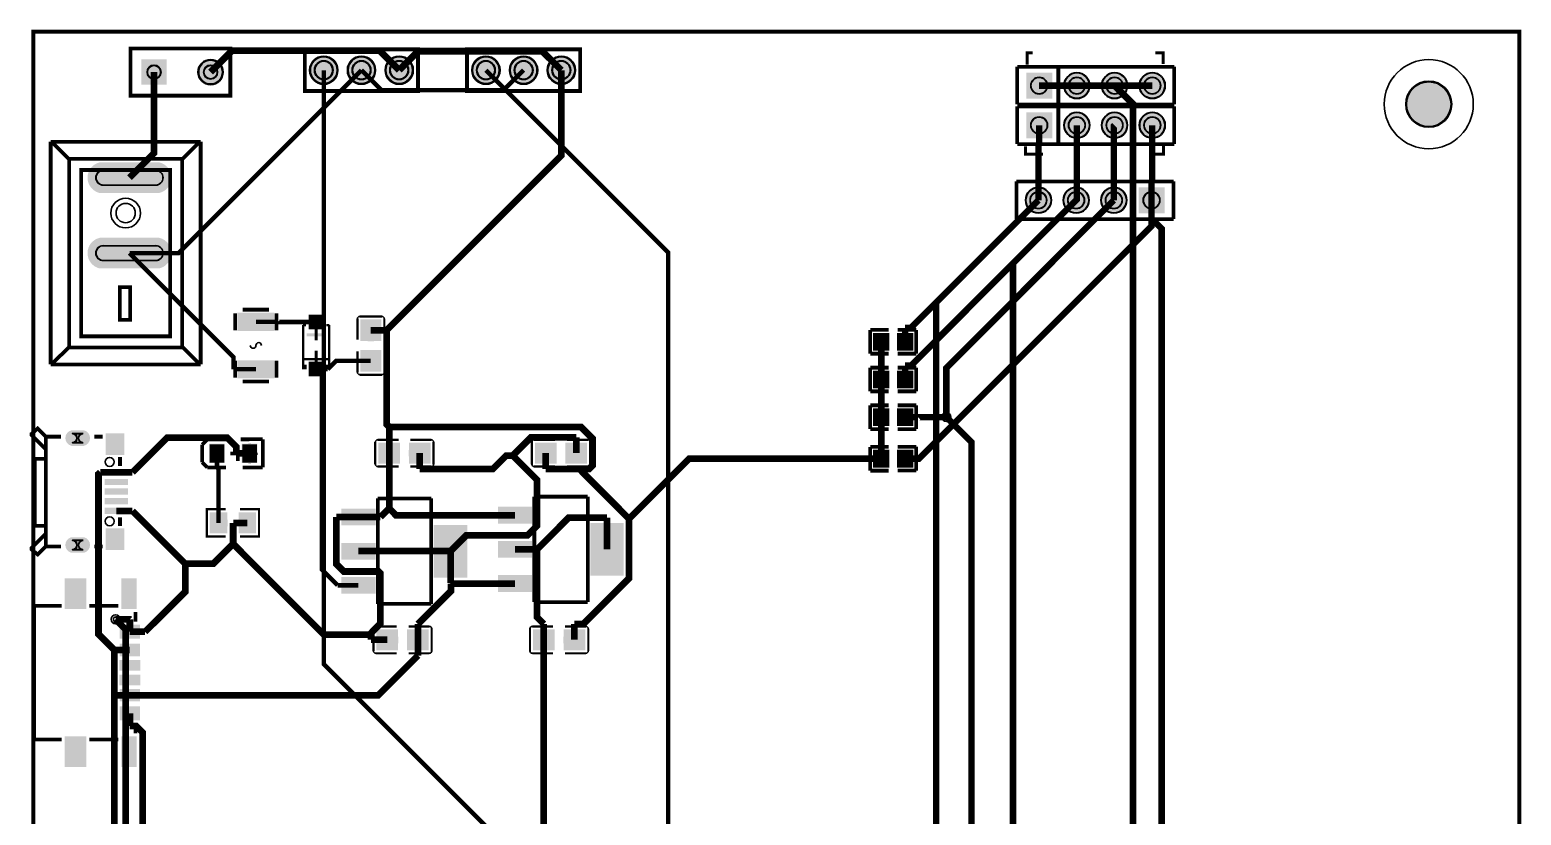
# Model space of a CAD drawing. Header units: millimetres. Extents: x 0 to 100, y -6 to 100.
# Drawn here: x -0.2 to 100.2, y 47.2 to 100.1 of the extents above; entities that cross this region are included whole.
import ezdxf

# ---------------------------------------------------------------- set-up
doc = ezdxf.new("R2010")
doc.units = ezdxf.units.MM
for name, color, linetype, true_color in [('BoardOutLine', 7, 'Continuous', 0xff00ff), ('BottomLayer', 7, 'Continuous', 0x0000ff), ('BottomSolderMaskLayer', 7, 'Continuous', 0xaa00ff), ('Document', 7, 'Continuous', 0xffffff), ('Hole', 7, 'Continuous', 0x222222), ('Multi-Layer', 7, 'Continuous', 0xc0c0c0), ('TopLayer', 7, 'Continuous', 0xff0000), ('TopPasteMaskLayer', 7, 'Continuous', 0x808080), ('TopSilkLayer', 7, 'Continuous', 0xffcc00), ('TopSolderMaskLayer', 7, 'Continuous', 0x800080)]:
    doc.layers.add(name, color=color, linetype=linetype, true_color=true_color)

msp = doc.modelspace()

# ---------------------------------------------------------------- hatches: boundary and pattern name
at = {"layer": 'BottomSolderMaskLayer'}
for points in [[(7.28, 98.13), (8.98, 98.13), (8.98, 96.43), (7.28, 96.43)], [(11.09, 97.28, 1), (12.79, 97.28, 1)], [(18.61, 97.41, 1), (20.51, 97.41, 1)], [(21.15, 97.41, 1), (23.05, 97.41, 1)], [(23.69, 97.41, 1), (25.59, 97.41, 1)], [(29.53, 97.41, 1), (31.43, 97.41, 1)], [(32.07, 97.41, 1), (33.97, 97.41, 1)], [(34.61, 97.41, 1), (36.51, 97.41, 1)], [(66.87, 97.25), (68.62, 97.25), (68.62, 95.49), (66.87, 95.49)], [(69.41, 96.37, 1), (71.16, 96.37, 1)], [(71.95, 96.37, 1), (73.7, 96.37, 1)], [(74.49, 96.37, 1), (76.24, 96.37, 1)], [(92.43, 95.12, 1), (95.53, 95.12, 1)], [(66.87, 94.58), (68.62, 94.58), (68.62, 92.83), (66.87, 92.83)], [(69.41, 93.7, 1), (71.16, 93.7, 1)], [(71.95, 93.7, 1), (73.7, 93.7, 1)], [(74.49, 93.7, 1), (76.24, 93.7, 1)], [(4.46, 89.14, -0.785398), (4.46, 91.2), (8.49, 91.2, -0.785398), (8.49, 89.14)], [(66.82, 88.65, 1), (68.57, 88.65, 1)], [(69.36, 88.65, 1), (71.11, 88.65, 1)], [(71.9, 88.65, 1), (73.65, 88.65, 1)], [(76.19, 87.77), (74.44, 87.77), (74.44, 89.52), (76.19, 89.52)], [(4.46, 84.06, -0.785398), (4.46, 86.12), (8.49, 86.12, -0.785398), (8.49, 84.06)], [(3.41, 73.16, -0.785398), (3.41, 72.11), (2.57, 72.11, -0.785398), (2.57, 73.16)], [(3.41, 65.96, -0.785398), (3.41, 64.91), (2.57, 64.91, -0.785398), (2.57, 65.96)]]:
    msp.add_hatch(color=256, dxfattribs=at).paths.add_polyline_path(points)
at = {"layer": 'Document'}
for points in [[(18.41, 79.69), (19.69, 79.69), (19.69, 79.49), (18.41, 79.49)], [(18.95, 79.97), (19.15, 79.97), (19.15, 79.21), (18.95, 79.21)], [(18.95, 77.76), (19.15, 77.76), (19.15, 78.53), (18.95, 78.53)], [(11.87, 71.6), (12.87, 71.6), (12.87, 71.75), (11.87, 71.75)], [(14.1, 71.5), (15.1, 71.5), (15.1, 71.65), (14.1, 71.65)], [(14.47, 72.3), (14.67, 72.3), (14.67, 70.9), (14.47, 70.9)]]:
    msp.add_hatch(color=256, dxfattribs=at).paths.add_polyline_path(points)
at = {"layer": 'Multi-Layer'}
for points in [[(7.33, 98.08), (8.93, 98.08), (8.93, 96.48), (7.33, 96.48)], [(11.14, 97.28, 1), (12.74, 97.28, 1)], [(66.89, 97.22), (68.59, 97.22), (68.59, 95.52), (66.89, 95.52)], [(69.43, 96.37, 1), (71.13, 96.37, 1)], [(71.97, 96.37, 1), (73.67, 96.37, 1)], [(74.51, 96.37, 1), (76.21, 96.37, 1)], [(66.89, 94.55), (68.59, 94.55), (68.59, 92.85), (66.89, 92.85)], [(69.43, 93.7, 1), (71.13, 93.7, 1)], [(71.97, 93.7, 1), (73.67, 93.7, 1)], [(74.51, 93.7, 1), (76.21, 93.7, 1)], [(4.48, 89.17, -0.785398), (4.48, 91.17), (8.48, 91.17, -0.785398), (8.48, 89.17)], [(66.84, 88.65, 1), (68.54, 88.65, 1)], [(69.38, 88.65, 1), (71.08, 88.65, 1)], [(71.92, 88.65, 1), (73.62, 88.65, 1)], [(76.16, 87.8), (74.46, 87.8), (74.46, 89.5), (76.16, 89.5)], [(4.48, 84.09, -0.785398), (4.48, 86.09), (8.48, 86.09, -0.785398), (8.48, 84.09)], [(3.39, 73.13, -0.785398), (3.39, 72.13), (2.59, 72.13, -0.785398), (2.59, 73.13)], [(3.39, 65.93, -0.785398), (3.39, 64.93), (2.59, 64.93, -0.785398), (2.59, 65.93)]]:
    msp.add_hatch(color=256, dxfattribs=at).paths.add_polyline_path(points)
at = {"layer": 'TopLayer'}
for points in [[(16.19, 81.07), (16.19, 79.87), (13.79, 79.87), (13.79, 81.07)], [(19.53, 79.99), (18.57, 79.99), (18.57, 80.92), (19.53, 80.92)], [(23.41, 79.19), (22.06, 79.19), (22.06, 80.6), (23.41, 80.6)], [(57.61, 78.57), (56.61, 78.57), (56.61, 79.67), (57.61, 79.67)], [(59.21, 78.57), (58.21, 78.57), (58.21, 79.67), (59.21, 79.67)], [(23.41, 78.54), (22.06, 78.54), (22.06, 77.13), (23.41, 77.13)], [(16.19, 77.87), (16.19, 76.67), (13.79, 76.67), (13.79, 77.87)], [(19.53, 77.75), (18.57, 77.75), (18.57, 76.82), (19.53, 76.82)], [(57.61, 76.03), (56.61, 76.03), (56.61, 77.13), (57.61, 77.13)], [(59.21, 76.03), (58.21, 76.03), (58.21, 77.13), (59.21, 77.13)], [(57.61, 73.49), (56.61, 73.49), (56.61, 74.59), (57.61, 74.59)], [(59.21, 73.49), (58.21, 73.49), (58.21, 74.59), (59.21, 74.59)], [(6.09, 72.93), (6.09, 71.53), (4.89, 71.53), (4.89, 72.93)], [(12.87, 70.97), (11.87, 70.97), (11.87, 72.22), (12.87, 72.22)], [(15.07, 70.97), (14.07, 70.97), (14.07, 72.22), (15.07, 72.22)], [(24.67, 72.29), (24.67, 70.94), (23.26, 70.94), (23.26, 72.29)], [(25.32, 72.29), (25.32, 70.94), (26.73, 70.94), (26.73, 72.29)], [(35.21, 72.29), (35.21, 70.94), (33.8, 70.94), (33.8, 72.29)], [(35.86, 72.29), (35.86, 70.94), (37.27, 70.94), (37.27, 72.29)], [(57.61, 70.7), (56.61, 70.7), (56.61, 71.8), (57.61, 71.8)], [(59.21, 70.7), (58.21, 70.7), (58.21, 71.8), (59.21, 71.8)], [(6.29, 70.53), (6.29, 70.13), (4.89, 70.13), (4.89, 70.53)], [(6.29, 69.88), (6.29, 69.48), (4.89, 69.48), (4.89, 69.88)], [(6.29, 69.23), (6.29, 68.83), (4.89, 68.83), (4.89, 69.23)], [(6.29, 68.58), (6.29, 68.18), (4.89, 68.18), (4.89, 68.58)], [(6.29, 67.93), (6.29, 67.53), (4.89, 67.53), (4.89, 67.93)], [(13.04, 67.61), (13.04, 66.23), (11.91, 66.23), (11.91, 67.61)], [(13.84, 67.61), (13.84, 66.23), (14.97, 66.23), (14.97, 67.61)], [(23, 67.87), (23, 66.77), (20.8, 66.77), (20.8, 67.87)], [(33.54, 67.99), (33.54, 66.89), (31.34, 66.89), (31.34, 67.99)], [(6.09, 66.53), (6.09, 65.13), (4.89, 65.13), (4.89, 66.53)], [(29.2, 63.27), (27, 63.27), (27, 66.77), (29.2, 66.77)], [(39.74, 63.39), (37.54, 63.39), (37.54, 66.89), (39.74, 66.89)], [(23, 65.57), (23, 64.47), (20.8, 64.47), (20.8, 65.57)], [(33.54, 65.69), (33.54, 64.59), (31.34, 64.59), (31.34, 65.69)], [(33.54, 63.39), (33.54, 62.29), (31.34, 62.29), (31.34, 63.39)], [(2.15, 63.16), (3.55, 63.16), (3.55, 61.16), (2.15, 61.16)], [(5.95, 63.16), (6.95, 63.16), (6.95, 61.16), (5.95, 61.16)], [(23, 63.27), (23, 62.17), (20.8, 62.17), (20.8, 63.27)], [(7.15, 60.04), (7.15, 59.14), (5.85, 59.14), (5.85, 60.04)], [(24.55, 59.72), (24.55, 58.37), (23.14, 58.37), (23.14, 59.72)], [(25.2, 59.72), (25.2, 58.37), (26.61, 58.37), (26.61, 59.72)], [(35.09, 58.37), (35.09, 59.72), (33.68, 59.72), (33.68, 58.37)], [(35.74, 58.37), (35.74, 59.72), (37.15, 59.72), (37.15, 58.37)], [(7.15, 58.76), (7.15, 57.96), (5.85, 57.96), (5.85, 58.76)], [(7.15, 57.69), (7.15, 56.99), (5.85, 56.99), (5.85, 57.69)], [(7.15, 56.69), (7.15, 55.99), (5.85, 55.99), (5.85, 56.69)], [(7.15, 55.72), (7.15, 54.92), (5.85, 54.92), (5.85, 55.72)], [(7.15, 54.54), (7.15, 53.64), (5.85, 53.64), (5.85, 54.54)], [(2.15, 52.52), (3.55, 52.52), (3.55, 50.52), (2.15, 50.52)], [(5.95, 52.52), (6.95, 52.52), (6.95, 50.52), (5.95, 50.52)]]:
    msp.add_hatch(color=256, dxfattribs=at).paths.add_polyline_path(points)
at = {"layer": 'TopPasteMaskLayer'}
for points in [[(16.19, 81.07), (16.19, 79.87), (13.79, 79.87), (13.79, 81.07)], [(19.53, 79.99), (18.57, 79.99), (18.57, 80.92), (19.53, 80.92)], [(22.95, 79.16), (22.52, 79.16), (22.06, 79.64), (22.06, 80.5), (22.16, 80.6), (23.31, 80.6), (23.41, 80.5), (23.41, 79.64)], [(57.61, 78.57), (56.61, 78.57), (56.61, 79.67), (57.61, 79.67)], [(59.21, 78.57), (58.21, 78.57), (58.21, 79.67), (59.21, 79.67)], [(22.95, 78.57), (22.52, 78.57), (22.06, 78.1), (22.06, 77.23), (22.16, 77.13), (23.31, 77.13), (23.41, 77.23), (23.41, 78.1)], [(16.19, 77.87), (16.19, 76.67), (13.79, 76.67), (13.79, 77.87)], [(19.53, 77.75), (18.57, 77.75), (18.57, 76.82), (19.53, 76.82)], [(57.61, 76.03), (56.61, 76.03), (56.61, 77.13), (57.61, 77.13)], [(59.21, 76.03), (58.21, 76.03), (58.21, 77.13), (59.21, 77.13)], [(57.61, 73.49), (56.61, 73.49), (56.61, 74.59), (57.61, 74.59)], [(59.21, 73.49), (58.21, 73.49), (58.21, 74.59), (59.21, 74.59)], [(6.09, 72.93), (6.09, 71.53), (4.89, 71.53), (4.89, 72.93)], [(12.87, 70.97), (11.87, 70.97), (11.87, 72.22), (12.87, 72.22)], [(15.07, 70.97), (14.07, 70.97), (14.07, 72.22), (15.07, 72.22)], [(24.7, 71.84), (24.7, 71.4), (24.23, 70.94), (23.36, 70.94), (23.26, 71.04), (23.26, 72.19), (23.36, 72.29), (24.23, 72.29)], [(25.29, 71.84), (25.29, 71.4), (25.77, 70.94), (26.63, 70.94), (26.73, 71.04), (26.73, 72.19), (26.63, 72.29), (25.77, 72.29)], [(35.25, 71.84), (35.25, 71.4), (34.77, 70.94), (33.9, 70.94), (33.8, 71.04), (33.8, 72.19), (33.9, 72.29), (34.77, 72.29)], [(35.83, 71.84), (35.83, 71.4), (36.31, 70.94), (37.17, 70.94), (37.27, 71.04), (37.27, 72.19), (37.17, 72.29), (36.31, 72.29)], [(57.61, 70.7), (56.61, 70.7), (56.61, 71.8), (57.61, 71.8)], [(59.21, 70.7), (58.21, 70.7), (58.21, 71.8), (59.21, 71.8)], [(6.29, 70.53), (6.29, 70.13), (4.89, 70.13), (4.89, 70.53)], [(6.29, 69.88), (6.29, 69.48), (4.89, 69.48), (4.89, 69.88)], [(6.29, 69.23), (6.29, 68.83), (4.89, 68.83), (4.89, 69.23)], [(6.29, 68.58), (6.29, 68.18), (4.89, 68.18), (4.89, 68.58)], [(6.29, 67.93), (6.29, 67.53), (4.89, 67.53), (4.89, 67.93)], [(13.08, 67.14), (13.08, 66.7), (12.7, 66.23), (12.01, 66.23), (11.91, 66.33), (11.91, 67.51), (12.01, 67.61), (12.7, 67.61)], [(13.8, 67.14), (13.8, 66.7), (14.19, 66.23), (14.87, 66.23), (14.97, 66.33), (14.97, 67.51), (14.87, 67.61), (14.19, 67.61)], [(23, 67.87), (23, 66.77), (20.8, 66.77), (20.8, 67.87)], [(33.54, 67.99), (33.54, 66.89), (31.34, 66.89), (31.34, 67.99)], [(6.09, 66.53), (6.09, 65.13), (4.89, 65.13), (4.89, 66.53)], [(29.2, 63.27), (27, 63.27), (27, 66.77), (29.2, 66.77)], [(39.74, 63.39), (37.54, 63.39), (37.54, 66.89), (39.74, 66.89)], [(23, 65.57), (23, 64.47), (20.8, 64.47), (20.8, 65.57)], [(33.54, 65.69), (33.54, 64.59), (31.34, 64.59), (31.34, 65.69)], [(33.54, 63.39), (33.54, 62.29), (31.34, 62.29), (31.34, 63.39)], [(2.15, 63.16), (3.55, 63.16), (3.55, 61.16), (2.15, 61.16)], [(5.95, 63.16), (6.95, 63.16), (6.95, 61.16), (5.95, 61.16)], [(23, 63.27), (23, 62.17), (20.8, 62.17), (20.8, 63.27)], [(7.15, 60.04), (7.15, 59.14), (5.85, 59.14), (5.85, 60.04)], [(24.58, 59.26), (24.58, 58.83), (24.1, 58.37), (23.24, 58.37), (23.14, 58.47), (23.14, 59.62), (23.24, 59.72), (24.1, 59.72)], [(25.16, 59.26), (25.16, 58.83), (25.64, 58.37), (26.51, 58.37), (26.61, 58.47), (26.61, 59.62), (26.51, 59.72), (25.64, 59.72)], [(35.12, 58.83), (35.12, 59.26), (34.64, 59.72), (33.78, 59.72), (33.68, 59.62), (33.68, 58.47), (33.78, 58.37), (34.64, 58.37)], [(35.7, 58.83), (35.7, 59.26), (36.18, 59.72), (37.05, 59.72), (37.15, 59.62), (37.15, 58.47), (37.05, 58.37), (36.18, 58.37)], [(7.15, 58.76), (7.15, 57.96), (5.85, 57.96), (5.85, 58.76)], [(7.15, 57.69), (7.15, 56.99), (5.85, 56.99), (5.85, 57.69)], [(7.15, 56.69), (7.15, 55.99), (5.85, 55.99), (5.85, 56.69)], [(7.15, 55.72), (7.15, 54.92), (5.85, 54.92), (5.85, 55.72)], [(7.15, 54.54), (7.15, 53.64), (5.85, 53.64), (5.85, 54.54)], [(2.15, 52.52), (3.55, 52.52), (3.55, 50.52), (2.15, 50.52)], [(5.95, 52.52), (6.95, 52.52), (6.95, 50.52), (5.95, 50.52)]]:
    msp.add_hatch(color=256, dxfattribs=at).paths.add_polyline_path(points)
at = {"layer": 'TopSilkLayer'}
for points in [[(18.1, 77.57), (18.42, 77.57), (18.42, 77.26), (18.1, 77.26)], [(20, 77.57), (19.68, 77.57), (19.68, 77.26), (20, 77.26)]]:
    msp.add_hatch(color=256, dxfattribs=at).paths.add_polyline_path(points)
at = {"layer": 'TopSolderMaskLayer'}
for points in [[(7.28, 98.13), (8.98, 98.13), (8.98, 96.43), (7.28, 96.43)], [(11.09, 97.28, 1), (12.79, 97.28, 1)], [(18.61, 97.41, 1), (20.51, 97.41, 1)], [(21.15, 97.41, 1), (23.05, 97.41, 1)], [(23.69, 97.41, 1), (25.59, 97.41, 1)], [(29.53, 97.41, 1), (31.43, 97.41, 1)], [(32.07, 97.41, 1), (33.97, 97.41, 1)], [(34.61, 97.41, 1), (36.51, 97.41, 1)], [(66.87, 97.25), (68.62, 97.25), (68.62, 95.49), (66.87, 95.49)], [(69.41, 96.37, 1), (71.16, 96.37, 1)], [(71.95, 96.37, 1), (73.7, 96.37, 1)], [(74.49, 96.37, 1), (76.24, 96.37, 1)], [(92.43, 95.12, 1), (95.53, 95.12, 1)], [(66.87, 94.58), (68.62, 94.58), (68.62, 92.83), (66.87, 92.83)], [(69.41, 93.7, 1), (71.16, 93.7, 1)], [(71.95, 93.7, 1), (73.7, 93.7, 1)], [(74.49, 93.7, 1), (76.24, 93.7, 1)], [(4.46, 89.14, -0.785398), (4.46, 91.2), (8.49, 91.2, -0.785398), (8.49, 89.14)], [(66.82, 88.65, 1), (68.57, 88.65, 1)], [(69.36, 88.65, 1), (71.11, 88.65, 1)], [(71.9, 88.65, 1), (73.65, 88.65, 1)], [(76.19, 87.77), (74.44, 87.77), (74.44, 89.52), (76.19, 89.52)], [(4.46, 84.06, -0.785398), (4.46, 86.12), (8.49, 86.12, -0.785398), (8.49, 84.06)], [(16.24, 81.08), (16.24, 79.85), (13.74, 79.85), (13.74, 81.08)], [(19.56, 79.96), (18.54, 79.96), (18.54, 80.94), (19.56, 80.94)], [(23.43, 79.17), (22.03, 79.17), (22.03, 80.63), (23.43, 80.63)], [(57.66, 78.52), (56.56, 78.52), (56.56, 79.72), (57.66, 79.72)], [(59.26, 78.52), (58.16, 78.52), (58.16, 79.72), (59.26, 79.72)], [(23.43, 78.57), (22.03, 78.57), (22.03, 77.11), (23.43, 77.11)], [(16.24, 77.88), (16.24, 76.65), (13.74, 76.65), (13.74, 77.88)], [(19.56, 77.77), (18.54, 77.77), (18.54, 76.79), (19.56, 76.79)], [(57.66, 75.98), (56.56, 75.98), (56.56, 77.18), (57.66, 77.18)], [(59.26, 75.98), (58.16, 75.98), (58.16, 77.18), (59.26, 77.18)], [(57.66, 73.44), (56.56, 73.44), (56.56, 74.64), (57.66, 74.64)], [(59.26, 73.44), (58.16, 73.44), (58.16, 74.64), (59.26, 74.64)], [(3.41, 73.16, -0.785398), (3.41, 72.11), (2.57, 72.11, -0.785398), (2.57, 73.16)], [(6.12, 72.96), (6.12, 71.5), (4.87, 71.5), (4.87, 72.96)], [(24.7, 72.32), (24.7, 70.92), (23.24, 70.92), (23.24, 72.32)], [(25.3, 72.32), (25.3, 70.92), (26.76, 70.92), (26.76, 72.32)], [(35.24, 72.32), (35.24, 70.92), (33.78, 70.92), (33.78, 72.32)], [(35.84, 72.32), (35.84, 70.92), (37.3, 70.92), (37.3, 72.32)], [(12.89, 70.95), (11.84, 70.95), (11.84, 72.25), (12.89, 72.25)], [(15.09, 70.95), (14.04, 70.95), (14.04, 72.25), (15.09, 72.25)], [(57.66, 70.65), (56.56, 70.65), (56.56, 71.85), (57.66, 71.85)], [(59.26, 70.65), (58.16, 70.65), (58.16, 71.85), (59.26, 71.85)], [(6.38, 70.54), (6.38, 70.12), (4.8, 70.12), (4.8, 70.54)], [(6.38, 69.89), (6.38, 69.47), (4.8, 69.47), (4.8, 69.89)], [(6.38, 69.24), (6.38, 68.82), (4.8, 68.82), (4.8, 69.24)], [(6.38, 68.59), (6.38, 68.17), (4.8, 68.17), (4.8, 68.59)], [(6.38, 67.94), (6.38, 67.52), (4.8, 67.52), (4.8, 67.94)], [(13.07, 67.63), (13.07, 66.21), (11.88, 66.21), (11.88, 67.63)], [(13.82, 67.63), (13.82, 66.21), (15, 66.21), (15, 67.63)], [(23.05, 67.88), (23.05, 66.75), (20.75, 66.75), (20.75, 67.88)], [(33.59, 68.01), (33.59, 66.88), (31.29, 66.88), (31.29, 68.01)], [(6.12, 66.56), (6.12, 65.1), (4.87, 65.1), (4.87, 66.56)], [(29.22, 63.24), (26.97, 63.24), (26.97, 66.79), (29.22, 66.79)], [(39.76, 63.37), (37.51, 63.37), (37.51, 66.92), (39.76, 66.92)], [(3.41, 65.96, -0.785398), (3.41, 64.91), (2.57, 64.91, -0.785398), (2.57, 65.96)], [(23.05, 65.58), (23.05, 64.45), (20.75, 64.45), (20.75, 65.58)], [(33.59, 65.71), (33.59, 64.58), (31.29, 64.58), (31.29, 65.71)], [(23.05, 63.28), (23.05, 62.15), (20.75, 62.15), (20.75, 63.28)], [(33.59, 63.41), (33.59, 62.28), (31.29, 62.28), (31.29, 63.41)], [(2.12, 63.18), (3.57, 63.18), (3.57, 61.13), (2.12, 61.13)], [(5.92, 63.18), (6.97, 63.18), (6.97, 61.13), (5.92, 61.13)], [(7.19, 60.06), (7.19, 59.12), (5.81, 59.12), (5.81, 60.06)], [(24.57, 59.75), (24.57, 58.35), (23.11, 58.35), (23.11, 59.75)], [(25.17, 59.75), (25.17, 58.35), (26.63, 58.35), (26.63, 59.75)], [(35.11, 58.35), (35.11, 59.75), (33.65, 59.75), (33.65, 58.35)], [(35.71, 58.35), (35.71, 59.75), (37.17, 59.75), (37.17, 58.35)], [(7.19, 58.78), (7.19, 57.94), (5.81, 57.94), (5.81, 58.78)], [(7.2, 57.7), (7.2, 56.98), (5.8, 56.98), (5.8, 57.7)], [(7.2, 56.7), (7.2, 55.98), (5.8, 55.98), (5.8, 56.7)], [(7.19, 55.74), (7.19, 54.9), (5.81, 54.9), (5.81, 55.74)], [(7.19, 54.56), (7.19, 53.62), (5.81, 53.62), (5.81, 54.56)], [(2.12, 52.54), (3.57, 52.54), (3.57, 50.49), (2.12, 50.49)], [(5.92, 52.54), (6.97, 52.54), (6.97, 50.49), (5.92, 50.49)]]:
    msp.add_hatch(color=256, dxfattribs=at).paths.add_polyline_path(points)

# ---------------------------------------------------------------- linework, layer by layer
at = {"layer": 'BoardOutLine', "const_width": 0.254}
msp.add_lwpolyline([(0, 100), (100.08, 100), (100.08, 0), (0, 0), (0, 100)], close=True, dxfattribs=at)
at = {"layer": 'BottomLayer'}
for points, const_width in [([(6.48, 90.17), (8.13, 91.82), (8.13, 97.28)], 0.45), ([(19.56, 97.41), (19.56, 57.42), (39.07, 37.91)], 0.3), ([(30.48, 97.41), (42.75, 85.14), (42.75, 35.37)], 0.3), ([(72.82, 96.37), (74.06, 95.13), (74.06, 43.82), (75.34, 42.54), (75.34, 39.51), (74.12, 38.29)], 0.45), ([(67.74, 93.7), (67.74, 92.47)], 0.43), ([(70.23, 88.65), (70.28, 88.7), (70.28, 93.7)], 0.43), ([(72.82, 93.7), (72.77, 93.65), (72.77, 88.65)], 0.43), ([(75.31, 89.88), (75.36, 89.93), (75.36, 93.7)], 0.43), ([(67.74, 92.47), (67.69, 92.42), (67.69, 88.65)], 0.43), ([(75.31, 89.26), (75.31, 89.88)], 0.43), ([(75.31, 89.26), (75.31, 88.65)], 0.43), ([(67.69, 88.65), (60.81, 81.76), (60.81, 22.28), (61.04, 22.05)], 0.43), ([(65.98, 17.84), (65.98, 84.4), (70.23, 88.65)], 0.43), ([(75.31, 88.65), (75.31, 87.42)], 0.43), ([(75.31, 87.42), (75.99, 86.74), (75.99, 27.45), (74.12, 25.59)], 0.43), ([(61.49, 74.05), (63.19, 72.35), (63.19, 18.8), (65.42, 16.57), (65.98, 16.57)], 0.43), ([(6.22, 43.05), (6.22, 59.75), (5.54, 60.43)], 0.45)]:
    msp.add_lwpolyline(points, dxfattribs=dict(at, const_width=const_width))
at = {"layer": 'BottomSolderMaskLayer'}
for points in [[(8.24, 90.67), (4.71, 90.67)], [(8.24, 89.67), (4.71, 89.67)], [(8.24, 85.59), (4.71, 85.59)], [(8.24, 84.59), (4.71, 84.59)], [(3.36, 72.95), (2.63, 72.95)], [(3.36, 72.32), (2.63, 72.32)], [(3.36, 65.75), (2.63, 65.75)], [(3.36, 65.12), (2.63, 65.12)]]:
    msp.add_lwpolyline(points, close=True, dxfattribs=at)
for centre, radius in [((8.13, 97.28), 0.473), ((11.94, 97.28), 0.851), ((11.94, 97.28), 0.473), ((19.56, 97.41), 0.951), ((19.56, 97.41), 0.634), ((22.1, 97.41), 0.951), ((22.1, 97.41), 0.634), ((24.64, 97.41), 0.951), ((24.64, 97.41), 0.634), ((30.48, 97.41), 0.951), ((30.48, 97.41), 0.634), ((33.02, 97.41), 0.951), ((33.02, 97.41), 0.634), ((35.56, 97.41), 0.951), ((35.56, 97.41), 0.634), ((67.74, 96.37), 0.566), ((70.28, 96.37), 0.875), ((70.28, 96.37), 0.566), ((72.82, 96.37), 0.875), ((72.82, 96.37), 0.566), ((75.36, 96.37), 0.875), ((75.36, 96.37), 0.566), ((93.98, 95.12), 1.55), ((93.98, 95.12), 1.55), ((70.28, 93.7), 0.875), ((72.82, 93.7), 0.875), ((75.36, 93.7), 0.875), ((67.74, 93.7), 0.566), ((70.28, 93.7), 0.566), ((72.82, 93.7), 0.566), ((75.36, 93.7), 0.566), ((67.69, 88.65), 0.875), ((70.23, 88.65), 0.875), ((72.77, 88.65), 0.875), ((67.69, 88.65), 0.566), ((70.23, 88.65), 0.566), ((72.77, 88.65), 0.566), ((75.31, 88.65), 0.566)]:
    msp.add_circle(centre, radius, dxfattribs=at)
for centre, radius, start, end in [((4.71, 90.17), 0.504, 90, 270), ((8.24, 90.17), 0.504, 270, 90), ((4.71, 85.09), 0.504, 90, 270), ((8.24, 85.09), 0.504, 270, 90), ((2.63, 72.63), 0.315, 270, 450), ((3.36, 72.63), 0.315, 450, 270), ((2.63, 65.43), 0.315, 270, 450), ((3.36, 65.43), 0.315, 450, 270)]:
    msp.add_arc(centre, radius, start, end, dxfattribs=at)
at = {"layer": 'Document'}
for centre in [(21.31, 67.3), (31.86, 67.43)]:
    msp.add_circle(centre, 0.127, dxfattribs=at)
at = {"layer": 'Hole'}
for centre in [(61.49, 74.05), (5.54, 60.43)]:
    msp.add_circle(centre, 0.15, dxfattribs=at)
at = {"layer": 'Multi-Layer'}
for points in [[(8.23, 90.67), (4.73, 90.67)], [(8.23, 89.67), (4.73, 89.67)], [(8.23, 85.59), (4.73, 85.59)], [(8.23, 84.59), (4.73, 84.59)], [(3.34, 72.93), (2.64, 72.93)], [(3.34, 72.33), (2.64, 72.33)], [(3.34, 65.73), (2.64, 65.73)], [(3.34, 65.13), (2.64, 65.13)]]:
    msp.add_lwpolyline(points, close=True, dxfattribs=at)
for centre, radius in [((8.13, 97.28), 0.445), ((11.94, 97.28), 0.8), ((11.94, 97.28), 0.445), ((19.56, 97.41), 0.9), ((19.56, 97.41), 0.6), ((22.1, 97.41), 0.9), ((22.1, 97.41), 0.6), ((24.64, 97.41), 0.9), ((24.64, 97.41), 0.6), ((30.48, 97.41), 0.9), ((30.48, 97.41), 0.6), ((33.02, 97.41), 0.9), ((33.02, 97.41), 0.6), ((35.56, 97.41), 0.9), ((35.56, 97.41), 0.6), ((67.74, 96.37), 0.55), ((70.28, 96.37), 0.85), ((70.28, 96.37), 0.55), ((72.82, 96.37), 0.85), ((72.82, 96.37), 0.55), ((75.36, 96.37), 0.85), ((75.36, 96.37), 0.55), ((93.98, 95.12), 1.5), ((93.98, 95.12), 1.5), ((70.28, 93.7), 0.85), ((72.82, 93.7), 0.85), ((75.36, 93.7), 0.85), ((67.74, 93.7), 0.55), ((70.28, 93.7), 0.55), ((72.82, 93.7), 0.55), ((75.36, 93.7), 0.55), ((67.69, 88.65), 0.85), ((70.23, 88.65), 0.85), ((72.77, 88.65), 0.85), ((67.69, 88.65), 0.55), ((70.23, 88.65), 0.55), ((72.77, 88.65), 0.55), ((75.31, 88.65), 0.55), ((61.49, 74.05), 0.3), ((5.14, 71.03), 0.3), ((5.14, 67.03), 0.3), ((5.54, 60.43), 0.305)]:
    msp.add_circle(centre, radius, dxfattribs=at)
for centre, radius, start, end in [((4.73, 90.17), 0.5, 90, 270), ((8.23, 90.17), 0.5, 270, 90), ((4.73, 85.09), 0.5, 90, 270), ((8.23, 85.09), 0.5, 270, 90), ((2.64, 72.63), 0.3, 270, 450), ((3.34, 72.63), 0.3, 450, 270), ((2.64, 65.43), 0.3, 270, 450), ((3.34, 65.43), 0.3, 450, 270)]:
    msp.add_arc(centre, radius, start, end, dxfattribs=at)
at = {"layer": 'TopLayer'}
for points, const_width in [([(11.94, 97.28), (13.39, 98.73), (23.32, 98.73), (24.64, 97.41)], 0.45), ([(35.56, 97.41), (34.27, 98.69), (25.92, 98.69), (24.64, 97.41)], 0.45), ([(6.48, 85.09), (9.78, 85.09), (22.1, 97.41)], 0.3), ([(33.02, 97.41), (31.68, 96.07), (23.44, 96.07), (22.1, 97.41)], 0.3), ([(35.56, 97.41), (35.56, 91.66), (23.79, 79.9)], 0.45), ([(70.28, 96.37), (67.74, 96.37)], 0.45), ([(72.82, 96.37), (70.28, 96.37)], 0.45), ([(75.36, 96.37), (72.82, 96.37)], 0.45), ([(70.23, 88.65), (59.1, 77.51), (58.71, 77.51)], 0.43), ([(58.71, 80.05), (59.1, 80.05), (67.69, 88.65)], 0.43), ([(61.49, 74.05), (61.49, 77.36), (72.77, 88.65)], 0.43), ([(75.31, 88.65), (75.31, 87.42)], 0.43), ([(59.59, 71.25), (59.65, 71.25), (75.31, 86.91), (75.31, 87.42)], 0.43), ([(6.48, 85.09), (13.48, 78.09), (13.48, 77.27)], 0.3), ([(14.99, 80.47), (16.49, 80.47)], 0.3), ([(19.05, 80.45), (16.51, 80.45), (16.49, 80.47)], 0.3), ([(22.73, 79.9), (23.79, 79.9)], 0.45), ([(23.97, 73.39), (23.79, 73.56), (23.79, 79.9)], 0.45), ([(57.11, 79.12), (57.11, 76.58)], 0.45), ([(58.71, 79.12), (58.71, 80.05)], 0.43), ([(14.99, 77.27), (13.48, 77.27)], 0.3), ([(19.05, 77.28), (19.44, 77.28)], 0.3), ([(19.44, 77.28), (19.83, 77.28)], 0.3), ([(19.44, 77.28), (19.44, 63.77), (20.49, 62.72)], 0.3), ([(22.73, 77.84), (20.39, 77.84), (19.83, 77.28)], 0.3), ([(58.71, 76.58), (58.71, 77.51)], 0.43), ([(57.11, 74.04), (57.11, 76.58)], 0.45), ([(23.97, 73.39), (23.97, 72.68)], 0.45), ([(36.77, 70.56), (37.43, 70.56), (37.66, 70.79), (37.66, 72.61), (36.88, 73.39), (23.97, 73.39)], 0.45), ([(57.11, 71.25), (57.11, 74.04)], 0.45), ([(58.71, 74.04), (59.59, 74.04)], 0.43), ([(59.59, 74.04), (59.6, 74.05), (61.49, 74.05)], 0.43), ([(6.68, 70.33), (9.01, 72.66), (13.06, 72.66), (13.68, 72.04), (13.68, 71.6)], 0.45), ([(23.97, 71.62), (23.97, 72.68)], 0.45), ([(36.57, 72.68), (33.51, 72.68), (32.29, 71.46)], 0.45), ([(36.57, 71.62), (36.57, 72.68)], 0.45), ([(12.37, 71.6), (12.37, 70.67)], 0.3), ([(14.57, 71.6), (13.68, 71.6)], 0.45), ([(23.97, 67.9), (23.97, 71.62)], 0.45), ([(26.03, 71.62), (26.03, 70.56)], 0.45), ([(32.29, 71.46), (32.29, 71.46), (31.85, 71.46), (30.95, 70.56), (26.03, 70.56)], 0.45), ([(28.1, 65.02), (29.16, 66.08), (33.27, 66.08), (33.93, 66.73), (33.93, 69.82), (32.29, 71.46)], 0.45), ([(34.51, 71.62), (34.51, 70.56)], 0.45), ([(57.11, 71.25), (44.17, 71.25), (40.12, 67.2)], 0.45), ([(58.71, 71.25), (59.59, 71.25)], 0.43), ([(4.51, 70.33), (4.39, 70.22), (4.39, 59.43), (5.46, 58.36)], 0.45), ([(5.59, 70.33), (4.51, 70.33)], 0.45), ([(6.14, 70.33), (5.59, 70.33)], 0.45), ([(6.14, 70.33), (6.68, 70.33)], 0.45), ([(12.47, 66.92), (12.47, 70.56), (12.37, 70.67)], 0.3), ([(34.51, 70.56), (35.64, 70.56), (35.64, 70.56), (36.77, 70.56)], 0.45), ([(40.12, 67.2), (36.77, 70.56)], 0.45), ([(5.59, 67.73), (6.68, 67.73)], 0.45), ([(6.68, 67.73), (10.24, 64.17)], 0.45), ([(21.9, 67.32), (20.41, 67.32)], 0.45), ([(22.63, 59.39), (23.38, 60.15), (23.38, 63.52), (23.25, 63.65), (20.91, 63.65), (20.41, 64.15), (20.41, 67.32)], 0.45), ([(21.9, 67.32), (23.38, 67.32)], 0.45), ([(23.97, 67.9), (23.38, 67.32)], 0.45), ([(32.44, 67.44), (24.42, 67.44), (23.97, 67.9)], 0.45), ([(38.64, 67.28), (36.06, 67.28), (33.93, 65.14)], 0.45), ([(36.44, 60.11), (37.04, 60.11), (40.12, 63.19), (40.12, 67.2)], 0.45), ([(38.64, 65.14), (38.64, 67.28)], 0.45), ([(14.41, 66.92), (13.46, 66.92)], 0.45), ([(13.46, 65.51), (13.46, 66.92)], 0.45), ([(10.24, 64.17), (12.12, 64.17), (13.46, 65.51)], 0.45), ([(22.63, 59.39), (19.57, 59.39), (13.46, 65.51)], 0.45), ([(32.44, 65.14), (33.93, 65.14)], 0.45), ([(33.93, 65.14), (33.93, 60.56), (34.38, 60.11)], 0.45), ([(7.53, 59.59), (10.24, 62.29), (10.24, 64.17)], 0.45), ([(21.9, 65.02), (28.1, 65.02)], 0.45), ([(28.1, 65.02), (28.1, 62.88)], 0.45), ([(21.9, 62.72), (20.49, 62.72)], 0.3), ([(25.9, 60.11), (28.13, 62.34), (28.13, 62.84)], 0.45), ([(28.13, 62.84), (28.1, 62.88)], 0.45), ([(31.11, 62.84), (28.13, 62.84)], 0.45), ([(32.44, 62.84), (31.11, 62.84)], 0.45), ([(5.54, 60.43), (6.49, 60.43), (6.5, 60.42)], 0.45), ([(6.5, 59.59), (6.5, 60.42)], 0.45), ([(25.9, 59.05), (25.9, 60.11)], 0.45), ([(34.38, 59.58), (34.38, 60.11)], 0.45), ([(36.44, 59.05), (36.44, 60.11)], 0.45), ([(6.5, 59.59), (7.53, 59.59)], 0.45), ([(22.75, 59.05), (22.75, 59.27), (22.63, 59.39)], 0.45), ([(23.84, 59.05), (22.75, 59.05)], 0.45), ([(25.9, 58.52), (25.9, 59.05)], 0.45), ([(34.38, 59.58), (34.38, 59.05)], 0.45), ([(34.38, 59.05), (34.38, 45.14), (39.07, 40.45)], 0.45), ([(5.46, 55.32), (5.46, 58.36)], 0.45), ([(5.62, 58.36), (5.46, 58.36)], 0.45), ([(6.5, 58.36), (5.62, 58.36)], 0.45), ([(25.9, 58.52), (25.9, 57.99)], 0.45), ([(6.5, 55.32), (23.23, 55.32), (25.9, 57.99)], 0.45), ([(3.56, 43.05), (5.46, 44.96), (5.46, 55.32)], 0.45), ([(5.62, 55.32), (5.46, 55.32)], 0.45), ([(6.06, 55.32), (5.62, 55.32)], 0.45), ([(6.06, 55.32), (6.5, 55.32)], 0.45), ([(6.5, 54.09), (6.5, 53.25)], 0.45), ([(6.5, 53.25), (6.92, 53.25), (7.36, 52.81), (7.36, 44.19), (6.22, 43.05)], 0.45)]:
    msp.add_lwpolyline(points, dxfattribs=dict(at, const_width=const_width))
at = {"layer": 'TopSilkLayer', "const_width": 0.254}
for points in [[(6.54, 98.87), (13.27, 98.87), (13.27, 95.69), (6.54, 95.69), (6.54, 98.87)], [(18.29, 98.81), (18.29, 96.01), (25.91, 96.01), (25.91, 98.81), (18.29, 98.81)], [(29.21, 98.81), (29.21, 96.01), (36.83, 96.01), (36.83, 98.81), (29.21, 98.81)], [(10.03, 91.44), (10.03, 78.74), (2.41, 78.74), (2.41, 91.44), (10.03, 91.44)], [(9.22, 90.69), (9.22, 79.49), (3.22, 79.49), (3.22, 90.69), (9.12, 90.69), (9.22, 90.69)], [(6.52, 82.79), (5.82, 82.79), (5.82, 80.59), (6.52, 80.59), (6.52, 82.79)]]:
    msp.add_lwpolyline(points, close=True, dxfattribs=at)
at = {"layer": 'TopSilkLayer'}
for points, const_width in [([(66.93, 97.79), (66.93, 98.58), (67.31, 98.58)], 0.203), ([(76.1, 97.82), (76.1, 98.58), (75.56, 98.58)], 0.203), ([(66.26, 97.64), (76.84, 97.64)], 0.254), ([(66.26, 97.64), (66.26, 95.1)], 0.254), ([(69.03, 97.64), (69.03, 95.1)], 0.254), ([(76.84, 97.64), (76.84, 95.1)], 0.254), ([(66.26, 95.1), (76.84, 95.1)], 0.254), ([(66.26, 94.97), (76.84, 94.97)], 0.254), ([(66.26, 94.97), (66.26, 92.43)], 0.254), ([(69.03, 94.97), (69.03, 92.43)], 0.254), ([(76.84, 94.97), (76.84, 92.43)], 0.254), ([(11.27, 92.59), (1.17, 92.59)], 0.254), ([(1.17, 92.59), (1.17, 77.59)], 0.254), ([(1.22, 92.59), (2.42, 91.39)], 0.254), ([(11.22, 92.59), (10.02, 91.39)], 0.254), ([(11.27, 92.59), (11.27, 77.59)], 0.254), ([(66.26, 92.43), (76.84, 92.43)], 0.254), ([(76.17, 92.43), (76.12, 92.43), (76.12, 91.75), (75.35, 91.75)], 0.203), ([(68, 91.75), (66.83, 91.75), (66.83, 92.28)], 0.203), ([(66.21, 87.38), (66.21, 89.92)], 0.254), ([(76.79, 89.92), (66.21, 89.92)], 0.254), ([(74.02, 87.38), (74.02, 89.92)], 0.254), ([(76.79, 87.38), (76.79, 89.92)], 0.254), ([(76.79, 87.38), (66.21, 87.38)], 0.254), ([(15.87, 81.28), (14.1, 81.28)], 0.254), ([(13.59, 79.88), (13.59, 81.03)], 0.254), ([(16.38, 79.88), (16.38, 81.03)], 0.254), ([(21.83, 80.68), (21.83, 79.27)], 0.152), ([(23.48, 80.83), (21.98, 80.83)], 0.152), ([(23.64, 79.27), (23.64, 80.68)], 0.152), ([(18.17, 77.49), (18.17, 80.24)], 0.152), ([(18.17, 80.24), (18.37, 80.24)], 0.152), ([(19.93, 80.24), (19.73, 80.24)], 0.152), ([(19.93, 77.49), (19.93, 80.24)], 0.152), ([(57.61, 79.92), (56.36, 79.92)], 0.254), ([(56.36, 78.32), (56.36, 79.92)], 0.254), ([(58.21, 79.92), (59.46, 79.92)], 0.254), ([(59.46, 78.32), (59.46, 79.92)], 0.254), ([(2.43, 78.79), (1.22, 77.59)], 0.254), ([(10.02, 78.79), (11.22, 77.59)], 0.254), ([(21.83, 77.06), (21.83, 78.47)], 0.152), ([(23.64, 78.47), (23.64, 77.06)], 0.152), ([(57.61, 78.32), (56.36, 78.32)], 0.254), ([(58.21, 78.32), (59.46, 78.32)], 0.254), ([(11.27, 77.59), (1.17, 77.59)], 0.254), ([(13.59, 77.85), (13.59, 76.71)], 0.254), ([(16.38, 77.85), (16.38, 76.71)], 0.254), ([(18.17, 77.95), (19.93, 77.95)], 0.152), ([(57.61, 77.38), (56.36, 77.38)], 0.254), ([(56.36, 75.78), (56.36, 77.38)], 0.254), ([(58.21, 77.38), (59.46, 77.38)], 0.254), ([(59.46, 75.78), (59.46, 77.38)], 0.254), ([(15.87, 76.45), (14.1, 76.45)], 0.254), ([(23.48, 76.9), (21.98, 76.9)], 0.152), ([(57.61, 75.78), (56.36, 75.78)], 0.254), ([(58.21, 75.78), (59.46, 75.78)], 0.254), ([(57.61, 74.84), (56.36, 74.84)], 0.254), ([(56.36, 73.24), (56.36, 74.84)], 0.254), ([(58.21, 74.84), (59.46, 74.84)], 0.254), ([(59.46, 73.24), (59.46, 74.84)], 0.254), ([(0.84, 72.73), (0.29, 73.28), (-0.11, 72.93), (-0.11, 72.93), (-0.11, 72.83), (0.82, 71.91), (0.84, 71.91)], 0.254), ([(57.61, 73.24), (56.36, 73.24)], 0.254), ([(58.21, 73.24), (59.46, 73.24)], 0.254), ([(0.84, 72.73), (0.84, 65.33)], 0.254), ([(0.84, 72.73), (1.04, 72.73), (1.87, 72.73)], 0.254), ([(4.12, 72.73), (4.66, 72.73)], 0.254), ([(11.72, 72.55), (11.72, 72.55), (11.37, 72.2)], 0.254), ([(11.37, 72.2), (11.37, 71)], 0.254), ([(12.97, 72.55), (11.72, 72.55)], 0.254), ([(13.97, 72.55), (15.45, 72.56)], 0.254), ([(15.45, 72.56), (15.45, 70.66)], 0.254), ([(23.03, 72.37), (23.03, 70.87)], 0.152), ([(24.6, 72.52), (23.19, 72.52)], 0.152), ([(25.4, 72.52), (26.81, 72.52)], 0.152), ([(26.96, 72.37), (26.96, 70.87)], 0.152), ([(33.57, 72.37), (33.57, 70.87)], 0.152), ([(35.14, 72.52), (33.73, 72.52)], 0.152), ([(35.94, 72.52), (37.35, 72.52)], 0.152), ([(37.5, 72.37), (37.5, 70.87)], 0.152), ([(0.84, 71.24), (0.83, 71.23), (0.09, 71.23), (0.09, 66.73), (0.84, 66.73)], 0.254), ([(5.84, 71.35), (5.84, 70.76)], 0.254), ([(13.77, 71.59), (13.27, 71.59)], 0.254), ([(13.77, 72.1), (13.77, 71.1)], 0.254), ([(57.61, 72.04), (56.36, 72.04)], 0.254), ([(56.36, 70.44), (56.36, 72.04)], 0.254), ([(58.21, 72.05), (59.46, 72.05)], 0.254), ([(59.46, 70.45), (59.46, 72.05)], 0.254), ([(11.72, 70.65), (11.72, 70.65), (11.37, 71)], 0.254), ([(12.97, 70.65), (11.72, 70.65)], 0.254), ([(14.11, 70.66), (15.45, 70.66)], 0.254), ([(23.19, 70.72), (24.6, 70.72)], 0.152), ([(26.81, 70.72), (25.4, 70.72)], 0.152), ([(33.73, 70.72), (35.14, 70.72)], 0.152), ([(37.35, 70.72), (35.94, 70.72)], 0.152), ([(57.61, 70.44), (56.36, 70.44)], 0.254), ([(58.21, 70.45), (59.46, 70.45)], 0.254), ([(26.8, 68.57), (23.2, 68.57)], 0.254), ([(23.2, 68.57), (23.2, 61.47)], 0.254), ([(26.8, 68.57), (26.8, 61.47)], 0.254), ([(37.34, 68.69), (33.74, 68.69)], 0.254), ([(33.74, 68.69), (33.74, 61.59)], 0.254), ([(37.34, 68.69), (37.34, 61.59)], 0.254), ([(5.84, 67.3), (5.84, 66.71)], 0.254), ([(12.96, 67.84), (11.68, 67.84), (11.68, 66), (12.96, 66)], 0.152), ([(13.92, 67.84), (15.2, 67.84), (15.2, 66), (13.92, 66)], 0.152), ([(0.84, 65.35), (0.29, 64.8), (-0.11, 65.13), (-0.11, 65.15), (-0.11, 65.25), (0.82, 66.17), (0.84, 66.17)], 0.254), ([(0.84, 65.33), (1.87, 65.33)], 0.254), ([(4.12, 65.33), (4.66, 65.33)], 0.254), ([(0.05, 61.34), (1.92, 61.34)], 0.254), ([(0.05, 61.34), (0.05, 52.34)], 0.254), ([(3.78, 61.34), (5.72, 61.34)], 0.254), ([(26.8, 61.47), (23.2, 61.47)], 0.254), ([(37.34, 61.59), (33.74, 61.59)], 0.254), ([(6.88, 60.93), (6.88, 60.27)], 0.254), ([(22.91, 59.8), (22.91, 58.3)], 0.152), ([(24.47, 59.95), (23.06, 59.95)], 0.152), ([(25.27, 59.95), (26.68, 59.95)], 0.152), ([(26.83, 59.8), (26.83, 58.3)], 0.152), ([(33.45, 58.3), (33.45, 59.8)], 0.152), ([(33.6, 59.95), (35.01, 59.95)], 0.152), ([(37.22, 59.95), (35.81, 59.95)], 0.152), ([(37.38, 58.3), (37.38, 59.8)], 0.152), ([(23.06, 58.14), (24.47, 58.14)], 0.152), ([(26.68, 58.14), (25.27, 58.14)], 0.152), ([(35.01, 58.14), (33.6, 58.14)], 0.152), ([(35.81, 58.14), (37.22, 58.14)], 0.152), ([(6.88, 53.41), (6.88, 52.75)], 0.254), ([(0.05, 52.34), (1.92, 52.34)], 0.254), ([(3.78, 52.34), (5.72, 52.34)], 0.254)]:
    msp.add_lwpolyline(points, dxfattribs=dict(at, const_width=const_width))
for centre, radius in [((93.98, 95.12), 3), ((6.22, 87.79), 1), ((6.22, 87.79), 0.65)]:
    msp.add_circle(centre, radius, dxfattribs=at)
for centre, radius, start, end in [((21.98, 80.68), 0.152, 90, 180), ((23.48, 80.68), 0.152, 0, 90), ((14.8, 78.87), 0.191, 180, 0), ((15.18, 78.87), 0.191, 0, 180), ((21.98, 77.06), 0.152, 180, 270), ((23.48, 77.06), 0.152, 270, 0), ((23.19, 72.37), 0.152, 90, 180), ((26.81, 72.37), 0.152, 0, 90), ((33.73, 72.37), 0.152, 90, 180), ((37.35, 72.37), 0.152, 0, 90), ((23.19, 70.87), 0.152, 180, 270), ((26.81, 70.87), 0.152, 270, 0), ((33.73, 70.87), 0.152, 180, 270), ((37.35, 70.87), 0.152, 270, 0), ((23.06, 59.8), 0.152, 90, 180), ((26.68, 59.8), 0.152, 0, 90), ((33.6, 59.8), 0.152, 90, 180), ((37.22, 59.8), 0.152, 0, 90), ((23.06, 58.3), 0.152, 180, 270), ((26.68, 58.3), 0.152, 270, 0), ((33.6, 58.3), 0.152, 180, 270), ((37.22, 58.3), 0.152, 270, 360)]:
    msp.add_arc(centre, radius, start, end, dxfattribs=at)
at = {"layer": 'TopSolderMaskLayer'}
for points in [[(8.24, 90.67), (4.71, 90.67)], [(8.24, 89.67), (4.71, 89.67)], [(8.24, 85.59), (4.71, 85.59)], [(8.24, 84.59), (4.71, 84.59)], [(3.36, 72.95), (2.63, 72.95)], [(3.36, 72.32), (2.63, 72.32)], [(3.36, 65.75), (2.63, 65.75)], [(3.36, 65.12), (2.63, 65.12)]]:
    msp.add_lwpolyline(points, close=True, dxfattribs=at)
for centre, radius in [((8.13, 97.28), 0.473), ((11.94, 97.28), 0.851), ((11.94, 97.28), 0.473), ((19.56, 97.41), 0.951), ((19.56, 97.41), 0.634), ((22.1, 97.41), 0.951), ((22.1, 97.41), 0.634), ((24.64, 97.41), 0.951), ((24.64, 97.41), 0.634), ((30.48, 97.41), 0.951), ((30.48, 97.41), 0.634), ((33.02, 97.41), 0.951), ((33.02, 97.41), 0.634), ((35.56, 97.41), 0.951), ((35.56, 97.41), 0.634), ((67.74, 96.37), 0.566), ((70.28, 96.37), 0.875), ((70.28, 96.37), 0.566), ((72.82, 96.37), 0.875), ((72.82, 96.37), 0.566), ((75.36, 96.37), 0.875), ((75.36, 96.37), 0.566), ((93.98, 95.12), 1.55), ((93.98, 95.12), 1.55), ((70.28, 93.7), 0.875), ((72.82, 93.7), 0.875), ((75.36, 93.7), 0.875), ((67.74, 93.7), 0.566), ((70.28, 93.7), 0.566), ((72.82, 93.7), 0.566), ((75.36, 93.7), 0.566), ((67.69, 88.65), 0.875), ((70.23, 88.65), 0.875), ((72.77, 88.65), 0.875), ((67.69, 88.65), 0.566), ((70.23, 88.65), 0.566), ((72.77, 88.65), 0.566), ((75.31, 88.65), 0.566)]:
    msp.add_circle(centre, radius, dxfattribs=at)
for centre, radius, start, end in [((4.71, 90.17), 0.504, 90, 270), ((8.24, 90.17), 0.504, 270, 90), ((4.71, 85.09), 0.504, 90, 270), ((8.24, 85.09), 0.504, 270, 90), ((2.63, 72.63), 0.315, 270, 450), ((3.36, 72.63), 0.315, 450, 270), ((2.63, 65.43), 0.315, 270, 450), ((3.36, 65.43), 0.315, 450, 270)]:
    msp.add_arc(centre, radius, start, end, dxfattribs=at)

doc.saveas('drawing.dxf')
